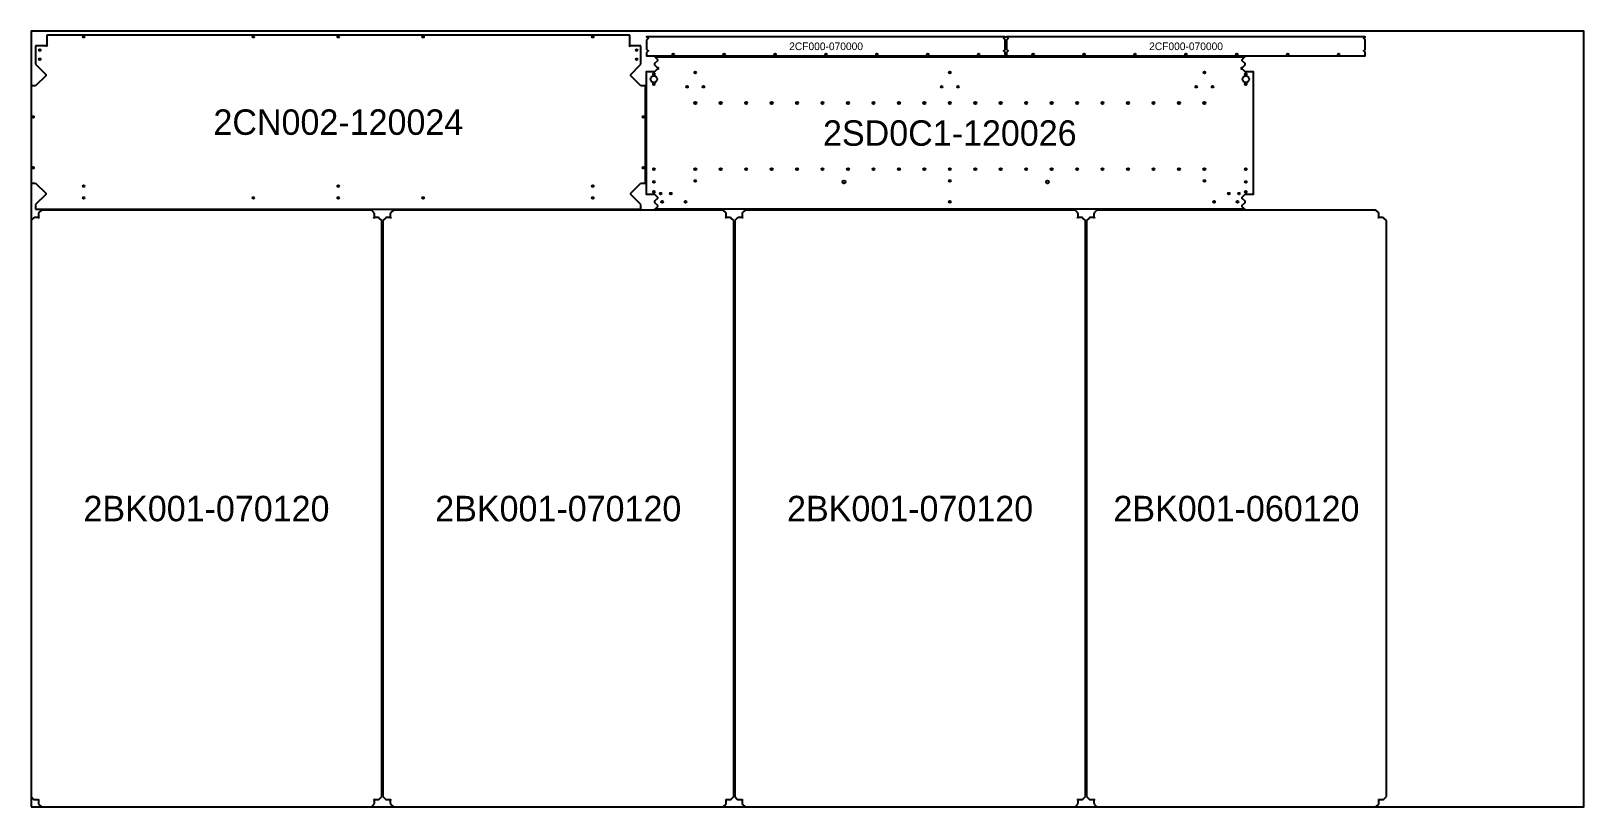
# Model space of a CAD drawing. Header units: millimetres. Extents: x 0 to 3050, y 0 to 1525.
import ezdxf
from ezdxf.enums import TextEntityAlignment as Align

# ---------------------------------------------------------------- set-up
doc = ezdxf.new("R2010")
doc.units = ezdxf.units.MM
for name, color, linetype in [('INTERIOR_PROFILES', 7, 'Continuous'), ('OUTER_PROFILES', 7, 'Continuous'), ('PART_LABELS', 7, 'Continuous'), ('SHEET_BORDER', 7, 'Continuous')]:
    doc.layers.add(name, color=color, linetype=linetype)

msp = doc.modelspace()

# ---------------------------------------------------------------- linework, layer by layer
at = {"layer": 'INTERIOR_PROFILES'}
for centre, radius in [((1261.262, 1479), 1.7), ((1361.262, 1479), 1.7), ((1461.262, 1479), 1.7), ((1561.262, 1479), 1.7), ((1661.262, 1479), 1.7), ((1761.262, 1479), 1.7), ((1861.262, 1479), 1.7), ((1968.262, 1479), 1.7), ((2068.262, 1479), 1.7), ((2168.262, 1479), 1.7), ((2268.262, 1479), 1.7), ((2368.262, 1479), 1.7), ((2468.262, 1479), 1.7), ((2568.262, 1479), 1.7), ((1223.262, 1430.274), 6.5), ((1223.262, 1440.024), 1.7), ((1304.524, 1443.524), 1.7), ((1804.524, 1443.524), 1.7), ((2304.524, 1443.524), 1.7), ((2385.786, 1430.274), 6.5), ((2385.786, 1440.024), 1.7), ((1223.262, 1420.524), 1.7), ((1288.524, 1415.524), 1.7), ((1320.524, 1415.524), 1.7), ((1788.524, 1415.524), 1.7), ((1820.524, 1415.524), 1.7), ((2288.524, 1415.524), 1.7), ((2320.524, 1415.524), 1.7), ((2385.786, 1420.524), 1.7), ((1304.524, 1383.524), 2.117), ((1354.524, 1383.524), 2.117), ((1404.524, 1383.524), 2.117), ((1454.524, 1383.524), 2.117), ((1504.524, 1383.524), 2.117), ((1554.524, 1383.524), 2.117), ((1604.524, 1383.524), 2.117), ((1654.524, 1383.524), 2.117), ((1704.524, 1383.524), 2.117), ((1754.524, 1383.524), 2.117), ((1804.524, 1383.524), 2.117), ((1854.524, 1383.524), 2.117), ((1904.524, 1383.524), 2.117), ((1954.524, 1383.524), 2.117), ((2004.524, 1383.524), 2.117), ((2054.524, 1383.524), 2.117), ((2104.524, 1383.524), 2.117), ((2154.524, 1383.524), 2.117), ((2204.524, 1383.524), 2.117), ((2254.524, 1383.524), 2.117), ((2304.524, 1383.524), 2.117), ((1223.262, 1253.524), 1.7), ((1304.524, 1253.524), 2.117), ((1354.524, 1253.524), 2.117), ((1404.524, 1253.524), 2.117), ((1454.524, 1253.524), 2.117), ((1504.524, 1253.524), 2.117), ((1554.524, 1253.524), 2.117), ((1604.524, 1253.524), 2.117), ((1654.524, 1253.524), 2.117), ((1704.524, 1253.524), 2.117), ((1754.524, 1253.524), 2.117), ((1804.524, 1253.524), 2.117), ((1854.524, 1253.524), 2.117), ((1904.524, 1253.524), 2.117), ((1954.524, 1253.524), 2.117), ((2004.524, 1253.524), 2.117), ((2054.524, 1253.524), 2.117), ((2104.524, 1253.524), 2.117), ((2154.524, 1253.524), 2.117), ((2204.524, 1253.524), 2.117), ((2254.524, 1253.524), 2.117), ((2304.524, 1253.524), 2.117), ((2385.786, 1253.524), 1.7), ((1223.262, 1228.524), 1.7), ((1304.524, 1230.524), 1.7), ((1596.524, 1228.524), 3), ((1804.524, 1230.524), 1.7), ((1996.524, 1228.524), 3), ((2304.524, 1230.524), 1.7), ((2385.786, 1228.524), 1.7), ((1223.262, 1209.024), 1.7), ((1236.524, 1205.524), 1.7), ((1239.524, 1189.262), 1.7), ((1256.524, 1205.524), 1.7), ((1285.524, 1189.262), 1.7), ((1804.524, 1189.262), 1.7), ((2323.524, 1189.262), 1.7), ((2352.524, 1205.524), 1.7), ((2369.524, 1189.262), 1.7), ((2372.524, 1205.524), 1.7), ((2385.786, 1209.024), 1.7)]:
    msp.add_circle(centre, radius, dxfattribs=at)
at = {"layer": 'OUTER_PROFILES'}
for p, q in [((29, 1496.16), (9, 1496.16)), ((9, 1496.16), (9, 1459.595)), ((1175.898, 1516.786), (30.626, 1516.786)), ((30.626, 1516.786), (30.626, 1497.786)), ((31.333, 1495.524), (31.262, 1495.453)), ((1175.262, 1495.453), (1175.191, 1495.524)), ((1175.898, 1497.786), (1175.898, 1516.786)), ((1197.524, 1496.16), (1177.524, 1496.16)), ((1197.524, 1459.595), (1197.524, 1496.16)), ((9, 1459.595), (29.495, 1439.1)), ((29.495, 1437.686), (9, 1417.191)), ((1177.029, 1439.1), (1197.524, 1459.595)), ((1197.524, 1417.191), (1177.029, 1437.686)), ((9, 1417.191), (0, 1417.191)), ((0, 1417.191), (0, 1226.333)), ((1206.524, 1417.191), (1197.524, 1417.191)), ((1206.524, 1226.333), (1206.524, 1417.191)), ((0, 1226.333), (9, 1226.333)), ((9, 1226.333), (29.495, 1205.838)), ((1177.029, 1205.838), (1197.524, 1226.333)), ((1197.524, 1226.333), (1206.524, 1226.333)), ((29.495, 1204.424), (9, 1183.929)), ((1197.524, 1183.929), (1177.029, 1204.424)), ((9, 1183.929), (9, 1175)), ((9, 1175), (1197.524, 1175)), ((14.547, 1165.786), (14.547, 1159.786)), ((20.547, 1173.048), (15.547, 1168.048)), ((668.405, 1173.048), (20.547, 1173.048)), ((673.405, 1168.048), (668.405, 1173.048)), ((674.405, 1159.786), (674.405, 1165.786)), ((705.547, 1165.786), (705.547, 1159.786)), ((711.547, 1173.048), (706.547, 1168.048)), ((1359.405, 1173.048), (711.547, 1173.048)), ((1197.524, 1175), (1197.524, 1183.929)), ((1364.405, 1168.048), (1359.405, 1173.048)), ((1365.405, 1159.786), (1365.405, 1165.786)), ((1396.547, 1165.786), (1396.547, 1159.786)), ((1402.547, 1173.048), (1397.547, 1168.048)), ((2050.405, 1173.048), (1402.547, 1173.048)), ((2055.405, 1168.048), (2050.405, 1173.048)), ((2056.405, 1159.786), (2056.405, 1165.786)), ((2087.547, 1165.786), (2087.547, 1159.786)), ((2093.547, 1173.048), (2088.547, 1168.048)), ((2641.405, 1173.048), (2093.547, 1173.048)), ((2646.405, 1168.048), (2641.405, 1173.048)), ((2647.405, 1159.786), (2647.405, 1165.786)), ((4.952, 1157.453), (-0.048, 1152.453)), ((-0.048, 1152.453), (-0.048, 20.595)), ((13.214, 1158.453), (7.214, 1158.453)), ((15.547, 1157.524), (15.476, 1157.453)), ((673.476, 1157.453), (673.405, 1157.524)), ((681.738, 1158.453), (675.738, 1158.453)), ((689, 1152.453), (684, 1157.453)), ((689, 20.595), (689, 1152.453)), ((695.952, 1157.453), (690.952, 1152.453)), ((690.952, 1152.453), (690.952, 20.595)), ((704.214, 1158.453), (698.214, 1158.453)), ((706.547, 1157.524), (706.476, 1157.453)), ((1364.476, 1157.453), (1364.405, 1157.524)), ((1372.738, 1158.453), (1366.738, 1158.453)), ((1380, 1152.453), (1375, 1157.453)), ((1380, 20.595), (1380, 1152.453)), ((1386.952, 1157.453), (1381.952, 1152.453)), ((1381.952, 1152.453), (1381.952, 20.595)), ((1395.214, 1158.453), (1389.214, 1158.453)), ((1397.547, 1157.524), (1397.476, 1157.453)), ((2055.476, 1157.453), (2055.405, 1157.524)), ((2063.738, 1158.453), (2057.738, 1158.453)), ((2071, 1152.453), (2066, 1157.453)), ((2071, 20.595), (2071, 1152.453)), ((2077.952, 1157.453), (2072.952, 1152.453)), ((2072.952, 1152.453), (2072.952, 20.595)), ((2086.214, 1158.453), (2080.214, 1158.453)), ((2088.547, 1157.524), (2088.476, 1157.453)), ((2646.476, 1157.453), (2646.405, 1157.524)), ((2654.738, 1158.453), (2648.738, 1158.453)), ((2662, 1152.453), (2657, 1157.453)), ((2662, 20.595), (2662, 1152.453)), ((-0.048, 20.595), (4.952, 15.595)), ((7.214, 14.595), (13.214, 14.595)), ((14.547, 13.262), (14.547, 7.262)), ((15.476, 15.595), (15.547, 15.524)), ((15.547, 5), (20.547, 0)), ((20.547, 0), (668.405, 0)), ((668.405, 0), (673.405, 5)), ((673.405, 15.524), (673.476, 15.595)), ((674.405, 7.262), (674.405, 13.262)), ((675.738, 14.595), (681.738, 14.595)), ((684, 15.595), (689, 20.595)), ((690.952, 20.595), (695.952, 15.595)), ((698.214, 14.595), (704.214, 14.595)), ((705.547, 13.262), (705.547, 7.262)), ((706.476, 15.595), (706.547, 15.524)), ((706.547, 5), (711.547, 0)), ((711.547, 0), (1359.405, 0)), ((1359.405, 0), (1364.405, 5)), ((1364.405, 15.524), (1364.476, 15.595)), ((1365.405, 7.262), (1365.405, 13.262)), ((1366.738, 14.595), (1372.738, 14.595)), ((1375, 15.595), (1380, 20.595)), ((1381.952, 20.595), (1386.952, 15.595)), ((1389.214, 14.595), (1395.214, 14.595)), ((1396.547, 13.262), (1396.547, 7.262)), ((1397.476, 15.595), (1397.547, 15.524)), ((1397.547, 5), (1402.547, 0)), ((1402.547, 0), (2050.405, 0)), ((2050.405, 0), (2055.405, 5)), ((2055.405, 15.524), (2055.476, 15.595)), ((2056.405, 7.262), (2056.405, 13.262)), ((2057.738, 14.595), (2063.738, 14.595)), ((2066, 15.595), (2071, 20.595)), ((2072.952, 20.595), (2077.952, 15.595)), ((2080.214, 14.595), (2086.214, 14.595)), ((2087.547, 13.262), (2087.547, 7.262)), ((2088.476, 15.595), (2088.547, 15.524)), ((2088.547, 5), (2093.547, 0)), ((2093.547, 0), (2641.405, 0)), ((2641.405, 0), (2646.405, 5)), ((2646.405, 15.524), (2646.476, 15.595)), ((2647.405, 7.262), (2647.405, 13.262)), ((2648.738, 14.595), (2654.738, 14.595)), ((2657, 15.595), (2662, 20.595))]:
    msp.add_line(p, q, dxfattribs=at)
for points in [[(1209, 1482.929), (1209, 1476), (1913.524, 1476), (1913.524, 1482.929), (1911.029, 1485.424, -0.414214), (1911.029, 1486.838), (1913.524, 1489.333), (1913.524, 1507.191), (1911.029, 1509.686, -0.414214), (1911.029, 1511.1), (1913.453, 1513.524), (1209.071, 1513.524), (1211.495, 1511.1, -0.414214), (1211.495, 1509.686), (1209, 1507.191), (1209, 1489.333), (1211.495, 1486.838, -0.414214), (1211.495, 1485.424)], [(1916, 1482.929), (1916, 1476), (2620.524, 1476), (2620.524, 1482.929), (2618.029, 1485.424, -0.414214), (2618.029, 1486.838), (2620.524, 1489.333), (2620.524, 1507.191), (2618.029, 1509.686, -0.414214), (2618.029, 1511.1), (2620.453, 1513.524), (1916.071, 1513.524), (1918.495, 1511.1, -0.414214), (1918.495, 1509.686), (1916, 1507.191), (1916, 1489.333), (1918.495, 1486.838, -0.414214), (1918.495, 1485.424)], [(1230.757, 1181.838), (1225.262, 1187.333), (1225.262, 1191.191), (1230.757, 1196.686, 0.414214), (1230.757, 1198.1), (1225.262, 1203.595), (1216.262, 1203.595), (1209, 1203.595), (1209, 1445.453), (1225.262, 1445.453), (1230.262, 1450.453), (1232.524, 1450.524), (1232.524, 1452.786), (1230.262, 1452.857), (1225.262, 1457.857), (1225.262, 1461.715), (1230.757, 1467.21, 0.414214), (1230.757, 1468.624), (1225.333, 1474.048), (2383.715, 1474.048), (2378.291, 1468.624, 0.414214), (2378.291, 1467.21), (2383.786, 1461.715), (2383.786, 1457.857), (2378.786, 1452.857), (2376.524, 1452.786), (2376.524, 1450.524), (2378.786, 1450.453), (2383.786, 1445.453), (2400.048, 1445.453), (2400.048, 1203.595), (2395.048, 1203.595), (2383.786, 1203.595), (2381.286, 1201.095), (2378.291, 1198.1, 0.414214), (2378.291, 1196.686), (2383.786, 1191.191), (2383.786, 1187.333), (2378.291, 1181.838, 0.414214), (2378.291, 1180.424), (2383.715, 1175), (2376.524, 1175), (1230.262, 1175), (1225.333, 1175), (1230.757, 1180.424, 0.414214)]]:
    msp.add_lwpolyline(points, format="xyb", close=True, dxfattribs=at)
for centre in [(103.262, 1513.786), (436.595, 1513.786), (603.262, 1513.786), (769.929, 1513.786), (1103.262, 1513.786), (17, 1487.524), (17, 1469.524), (1189.524, 1487.524), (1189.524, 1469.524), (4, 1356.262), (1202.524, 1356.262), (4, 1256.262), (1202.524, 1256.262), (103.262, 1220.262), (603.262, 1220.262), (1103.262, 1220.262), (103.262, 1197), (436.595, 1197), (603.262, 1197), (769.929, 1197), (1103.262, 1197)]:
    msp.add_circle(centre, 1.7, dxfattribs=at)
for centre, start, end in [((28.787, 1438.393), 315, 45), ((1177.736, 1438.393), 135, 225), ((28.787, 1205.131), 315, 45), ((1177.736, 1205.131), 135, 225)]:
    msp.add_arc(centre, 1, start, end, dxfattribs=at)
for points in [[(29, 1496.16), (29.743, 1496.16), (30.437, 1495.698), (31.104, 1495.235)], [(31.104, 1495.235), (31.157, 1495.307), (31.209, 1495.38), (31.262, 1495.453)], [(31.333, 1495.524), (31.402, 1495.624), (31.472, 1495.724), (31.54, 1495.824)], [(1174.984, 1495.824), (1175.052, 1495.724), (1175.122, 1495.624), (1175.191, 1495.524)], [(1175.262, 1495.453), (1175.314, 1495.38), (1175.367, 1495.307), (1175.419, 1495.235)], [(1175.419, 1495.235), (1176.087, 1495.698), (1176.78, 1496.16), (1177.524, 1496.16)]]:
    msp.add_open_spline(points, degree=3, dxfattribs=at)
for points, knots in [([(30.626, 1497.786), (30.626, 1497.177), (30.955, 1496.682), (31.323, 1496.139), (31.394, 1496.035), (31.466, 1495.93), (31.54, 1495.824)], [0, 0, 0, 0, 0.126943, 0.126943, 0.126943, 0.151272, 0.151272, 0.151272, 0.151272]), ([(1174.984, 1495.824), (1175.338, 1496.334), (1175.67, 1496.806), (1175.822, 1497.303), (1175.869, 1497.456), (1175.898, 1497.619), (1175.898, 1497.786)], [0.001892, 0.001892, 0.001892, 0.001892, 0.152165, 0.152165, 0.152165, 0.198521, 0.198521, 0.198521, 0.198521]), ([(15.547, 1168.048), (15.056, 1167.341), (14.6, 1166.634), (14.552, 1165.927), (14.548, 1165.88), (14.547, 1165.833), (14.547, 1165.786)], [1.570796, 1.570796, 1.570796, 1.570796, 3.043762, 3.043762, 3.043762, 3.141593, 3.141593, 3.141593, 3.141593]), ([(14.547, 1159.786), (14.547, 1159.079), (14.961, 1158.372), (15.449, 1157.665), (15.482, 1157.618), (15.514, 1157.571), (15.547, 1157.524)], [-3.141593, -3.141593, -3.141593, -3.141593, -1.668627, -1.668627, -1.668627, -1.570796, -1.570796, -1.570796, -1.570796]), ([(674.405, 1165.786), (674.405, 1165.833), (674.404, 1165.88), (674.401, 1165.927), (674.353, 1166.634), (673.896, 1167.341), (673.405, 1168.048)], [-3.141593, -3.141593, -3.141593, -3.141593, -3.043762, -3.043762, -3.043762, -1.570796, -1.570796, -1.570796, -1.570796]), ([(673.405, 1157.524), (673.438, 1157.571), (673.471, 1157.618), (673.503, 1157.665), (673.992, 1158.372), (674.405, 1159.079), (674.405, 1159.786)], [1.570796, 1.570796, 1.570796, 1.570796, 1.668627, 1.668627, 1.668627, 3.141593, 3.141593, 3.141593, 3.141593]), ([(706.547, 1168.048), (706.056, 1167.341), (705.6, 1166.634), (705.552, 1165.927), (705.548, 1165.88), (705.547, 1165.833), (705.547, 1165.786)], [1.570796, 1.570796, 1.570796, 1.570796, 3.043762, 3.043762, 3.043762, 3.141593, 3.141593, 3.141593, 3.141593]), ([(705.547, 1159.786), (705.547, 1159.079), (705.961, 1158.372), (706.449, 1157.665), (706.482, 1157.618), (706.514, 1157.571), (706.547, 1157.524)], [-3.141593, -3.141593, -3.141593, -3.141593, -1.668627, -1.668627, -1.668627, -1.570796, -1.570796, -1.570796, -1.570796]), ([(1365.405, 1165.786), (1365.405, 1165.833), (1365.404, 1165.88), (1365.401, 1165.927), (1365.353, 1166.634), (1364.896, 1167.341), (1364.405, 1168.048)], [-3.141593, -3.141593, -3.141593, -3.141593, -3.043762, -3.043762, -3.043762, -1.570796, -1.570796, -1.570796, -1.570796]), ([(1364.405, 1157.524), (1364.438, 1157.571), (1364.471, 1157.618), (1364.503, 1157.665), (1364.992, 1158.372), (1365.405, 1159.079), (1365.405, 1159.786)], [1.570796, 1.570796, 1.570796, 1.570796, 1.668627, 1.668627, 1.668627, 3.141593, 3.141593, 3.141593, 3.141593]), ([(1397.547, 1168.048), (1397.056, 1167.341), (1396.6, 1166.634), (1396.552, 1165.927), (1396.548, 1165.88), (1396.547, 1165.833), (1396.547, 1165.786)], [1.570796, 1.570796, 1.570796, 1.570796, 3.043762, 3.043762, 3.043762, 3.141593, 3.141593, 3.141593, 3.141593]), ([(1396.547, 1159.786), (1396.547, 1159.079), (1396.961, 1158.372), (1397.449, 1157.665), (1397.482, 1157.618), (1397.514, 1157.571), (1397.547, 1157.524)], [-3.141593, -3.141593, -3.141593, -3.141593, -1.668627, -1.668627, -1.668627, -1.570796, -1.570796, -1.570796, -1.570796]), ([(2056.405, 1165.786), (2056.405, 1165.833), (2056.404, 1165.88), (2056.401, 1165.927), (2056.353, 1166.634), (2055.896, 1167.341), (2055.405, 1168.048)], [-3.141593, -3.141593, -3.141593, -3.141593, -3.043762, -3.043762, -3.043762, -1.570796, -1.570796, -1.570796, -1.570796]), ([(2055.405, 1157.524), (2055.438, 1157.571), (2055.471, 1157.618), (2055.503, 1157.665), (2055.992, 1158.372), (2056.405, 1159.079), (2056.405, 1159.786)], [1.570796, 1.570796, 1.570796, 1.570796, 1.668627, 1.668627, 1.668627, 3.141593, 3.141593, 3.141593, 3.141593]), ([(2088.547, 1168.048), (2088.056, 1167.341), (2087.6, 1166.634), (2087.552, 1165.927), (2087.548, 1165.88), (2087.547, 1165.833), (2087.547, 1165.786)], [1.570796, 1.570796, 1.570796, 1.570796, 3.043762, 3.043762, 3.043762, 3.141593, 3.141593, 3.141593, 3.141593]), ([(2087.547, 1159.786), (2087.547, 1159.079), (2087.961, 1158.372), (2088.449, 1157.665), (2088.482, 1157.618), (2088.514, 1157.571), (2088.547, 1157.524)], [-3.141593, -3.141593, -3.141593, -3.141593, -1.668627, -1.668627, -1.668627, -1.570796, -1.570796, -1.570796, -1.570796]), ([(2647.405, 1165.786), (2647.405, 1165.833), (2647.404, 1165.88), (2647.401, 1165.927), (2647.353, 1166.634), (2646.896, 1167.341), (2646.405, 1168.048)], [-3.141593, -3.141593, -3.141593, -3.141593, -3.043762, -3.043762, -3.043762, -1.570796, -1.570796, -1.570796, -1.570796]), ([(2646.405, 1157.524), (2646.438, 1157.571), (2646.471, 1157.618), (2646.503, 1157.665), (2646.992, 1158.372), (2647.405, 1159.079), (2647.405, 1159.786)], [1.570796, 1.570796, 1.570796, 1.570796, 1.668627, 1.668627, 1.668627, 3.141593, 3.141593, 3.141593, 3.141593]), ([(7.214, 1158.453), (7.167, 1158.453), (7.12, 1158.452), (7.073, 1158.448), (6.366, 1158.4), (5.659, 1157.944), (4.952, 1157.453)], [-3.141593, -3.141593, -3.141593, -3.141593, -3.043762, -3.043762, -3.043762, -1.570796, -1.570796, -1.570796, -1.570796]), ([(15.476, 1157.453), (15.429, 1157.486), (15.382, 1157.518), (15.335, 1157.551), (14.628, 1158.039), (13.921, 1158.453), (13.214, 1158.453)], [1.570796, 1.570796, 1.570796, 1.570796, 1.668627, 1.668627, 1.668627, 3.141593, 3.141593, 3.141593, 3.141593]), ([(675.738, 1158.453), (675.031, 1158.453), (674.324, 1158.039), (673.617, 1157.551), (673.57, 1157.518), (673.523, 1157.486), (673.476, 1157.453)], [-3.141593, -3.141593, -3.141593, -3.141593, -1.668627, -1.668627, -1.668627, -1.570796, -1.570796, -1.570796, -1.570796]), ([(684, 1157.453), (683.293, 1157.944), (682.586, 1158.4), (681.879, 1158.448), (681.832, 1158.452), (681.785, 1158.453), (681.738, 1158.453)], [1.570796, 1.570796, 1.570796, 1.570796, 3.043762, 3.043762, 3.043762, 3.141593, 3.141593, 3.141593, 3.141593]), ([(698.214, 1158.453), (698.167, 1158.453), (698.12, 1158.452), (698.073, 1158.448), (697.366, 1158.4), (696.659, 1157.944), (695.952, 1157.453)], [-3.141593, -3.141593, -3.141593, -3.141593, -3.043762, -3.043762, -3.043762, -1.570796, -1.570796, -1.570796, -1.570796]), ([(706.476, 1157.453), (706.429, 1157.486), (706.382, 1157.518), (706.335, 1157.551), (705.628, 1158.039), (704.921, 1158.453), (704.214, 1158.453)], [1.570796, 1.570796, 1.570796, 1.570796, 1.668627, 1.668627, 1.668627, 3.141593, 3.141593, 3.141593, 3.141593]), ([(1366.738, 1158.453), (1366.031, 1158.453), (1365.324, 1158.039), (1364.617, 1157.551), (1364.57, 1157.518), (1364.523, 1157.486), (1364.476, 1157.453)], [-3.141593, -3.141593, -3.141593, -3.141593, -1.668627, -1.668627, -1.668627, -1.570796, -1.570796, -1.570796, -1.570796]), ([(1375, 1157.453), (1374.293, 1157.944), (1373.586, 1158.4), (1372.879, 1158.448), (1372.832, 1158.452), (1372.785, 1158.453), (1372.738, 1158.453)], [1.570796, 1.570796, 1.570796, 1.570796, 3.043762, 3.043762, 3.043762, 3.141593, 3.141593, 3.141593, 3.141593]), ([(1389.214, 1158.453), (1389.167, 1158.453), (1389.12, 1158.452), (1389.073, 1158.448), (1388.366, 1158.4), (1387.659, 1157.944), (1386.952, 1157.453)], [-3.141593, -3.141593, -3.141593, -3.141593, -3.043762, -3.043762, -3.043762, -1.570796, -1.570796, -1.570796, -1.570796]), ([(1397.476, 1157.453), (1397.429, 1157.486), (1397.382, 1157.518), (1397.335, 1157.551), (1396.628, 1158.039), (1395.921, 1158.453), (1395.214, 1158.453)], [1.570796, 1.570796, 1.570796, 1.570796, 1.668627, 1.668627, 1.668627, 3.141593, 3.141593, 3.141593, 3.141593]), ([(2057.738, 1158.453), (2057.031, 1158.453), (2056.324, 1158.039), (2055.617, 1157.551), (2055.57, 1157.518), (2055.523, 1157.486), (2055.476, 1157.453)], [-3.141593, -3.141593, -3.141593, -3.141593, -1.668627, -1.668627, -1.668627, -1.570796, -1.570796, -1.570796, -1.570796]), ([(2066, 1157.453), (2065.293, 1157.944), (2064.586, 1158.4), (2063.879, 1158.448), (2063.832, 1158.452), (2063.785, 1158.453), (2063.738, 1158.453)], [1.570796, 1.570796, 1.570796, 1.570796, 3.043762, 3.043762, 3.043762, 3.141593, 3.141593, 3.141593, 3.141593]), ([(2080.214, 1158.453), (2080.167, 1158.453), (2080.12, 1158.452), (2080.073, 1158.448), (2079.366, 1158.4), (2078.659, 1157.944), (2077.952, 1157.453)], [-3.141593, -3.141593, -3.141593, -3.141593, -3.043762, -3.043762, -3.043762, -1.570796, -1.570796, -1.570796, -1.570796]), ([(2088.476, 1157.453), (2088.429, 1157.486), (2088.382, 1157.518), (2088.335, 1157.551), (2087.628, 1158.039), (2086.921, 1158.453), (2086.214, 1158.453)], [1.570796, 1.570796, 1.570796, 1.570796, 1.668627, 1.668627, 1.668627, 3.141593, 3.141593, 3.141593, 3.141593]), ([(2648.738, 1158.453), (2648.031, 1158.453), (2647.324, 1158.039), (2646.617, 1157.551), (2646.57, 1157.518), (2646.523, 1157.486), (2646.476, 1157.453)], [-3.141593, -3.141593, -3.141593, -3.141593, -1.668627, -1.668627, -1.668627, -1.570796, -1.570796, -1.570796, -1.570796]), ([(2657, 1157.453), (2656.293, 1157.944), (2655.586, 1158.4), (2654.879, 1158.448), (2654.832, 1158.452), (2654.785, 1158.453), (2654.738, 1158.453)], [1.570796, 1.570796, 1.570796, 1.570796, 3.043762, 3.043762, 3.043762, 3.141593, 3.141593, 3.141593, 3.141593]), ([(4.952, 15.595), (5.659, 15.104), (6.366, 14.647), (7.073, 14.599), (7.12, 14.596), (7.167, 14.595), (7.214, 14.595)], [1.570796, 1.570796, 1.570796, 1.570796, 3.043762, 3.043762, 3.043762, 3.141593, 3.141593, 3.141593, 3.141593]), ([(13.214, 14.595), (13.921, 14.595), (14.628, 15.008), (15.335, 15.497), (15.382, 15.529), (15.429, 15.562), (15.476, 15.595)], [-3.141593, -3.141593, -3.141593, -3.141593, -1.668627, -1.668627, -1.668627, -1.570796, -1.570796, -1.570796, -1.570796]), ([(15.547, 15.524), (15.514, 15.477), (15.482, 15.43), (15.449, 15.383), (14.961, 14.676), (14.547, 13.969), (14.547, 13.262)], [1.570796, 1.570796, 1.570796, 1.570796, 1.668627, 1.668627, 1.668627, 3.141593, 3.141593, 3.141593, 3.141593]), ([(14.547, 7.262), (14.547, 7.215), (14.548, 7.168), (14.552, 7.121), (14.6, 6.414), (15.056, 5.707), (15.547, 5)], [-3.141593, -3.141593, -3.141593, -3.141593, -3.043762, -3.043762, -3.043762, -1.570796, -1.570796, -1.570796, -1.570796]), ([(674.405, 13.262), (674.405, 13.969), (673.992, 14.676), (673.503, 15.383), (673.471, 15.43), (673.438, 15.477), (673.405, 15.524)], [-3.141593, -3.141593, -3.141593, -3.141593, -1.668627, -1.668627, -1.668627, -1.570796, -1.570796, -1.570796, -1.570796]), ([(673.405, 5), (673.896, 5.707), (674.353, 6.414), (674.401, 7.121), (674.404, 7.168), (674.405, 7.215), (674.405, 7.262)], [1.570796, 1.570796, 1.570796, 1.570796, 3.043762, 3.043762, 3.043762, 3.141593, 3.141593, 3.141593, 3.141593]), ([(673.476, 15.595), (673.523, 15.562), (673.57, 15.529), (673.617, 15.497), (674.324, 15.008), (675.031, 14.595), (675.738, 14.595)], [1.570796, 1.570796, 1.570796, 1.570796, 1.668627, 1.668627, 1.668627, 3.141593, 3.141593, 3.141593, 3.141593]), ([(681.738, 14.595), (681.785, 14.595), (681.832, 14.596), (681.879, 14.599), (682.586, 14.647), (683.293, 15.104), (684, 15.595)], [-3.141593, -3.141593, -3.141593, -3.141593, -3.043762, -3.043762, -3.043762, -1.570796, -1.570796, -1.570796, -1.570796]), ([(695.952, 15.595), (696.659, 15.104), (697.366, 14.647), (698.073, 14.599), (698.12, 14.596), (698.167, 14.595), (698.214, 14.595)], [1.570796, 1.570796, 1.570796, 1.570796, 3.043762, 3.043762, 3.043762, 3.141593, 3.141593, 3.141593, 3.141593]), ([(704.214, 14.595), (704.921, 14.595), (705.628, 15.008), (706.335, 15.497), (706.382, 15.529), (706.429, 15.562), (706.476, 15.595)], [-3.141593, -3.141593, -3.141593, -3.141593, -1.668627, -1.668627, -1.668627, -1.570796, -1.570796, -1.570796, -1.570796]), ([(706.547, 15.524), (706.514, 15.477), (706.482, 15.43), (706.449, 15.383), (705.961, 14.676), (705.547, 13.969), (705.547, 13.262)], [1.570796, 1.570796, 1.570796, 1.570796, 1.668627, 1.668627, 1.668627, 3.141593, 3.141593, 3.141593, 3.141593]), ([(705.547, 7.262), (705.547, 7.215), (705.548, 7.168), (705.552, 7.121), (705.6, 6.414), (706.056, 5.707), (706.547, 5)], [-3.141593, -3.141593, -3.141593, -3.141593, -3.043762, -3.043762, -3.043762, -1.570796, -1.570796, -1.570796, -1.570796]), ([(1365.405, 13.262), (1365.405, 13.969), (1364.992, 14.676), (1364.503, 15.383), (1364.471, 15.43), (1364.438, 15.477), (1364.405, 15.524)], [-3.141593, -3.141593, -3.141593, -3.141593, -1.668627, -1.668627, -1.668627, -1.570796, -1.570796, -1.570796, -1.570796]), ([(1364.405, 5), (1364.896, 5.707), (1365.353, 6.414), (1365.401, 7.121), (1365.404, 7.168), (1365.405, 7.215), (1365.405, 7.262)], [1.570796, 1.570796, 1.570796, 1.570796, 3.043762, 3.043762, 3.043762, 3.141593, 3.141593, 3.141593, 3.141593]), ([(1364.476, 15.595), (1364.523, 15.562), (1364.57, 15.529), (1364.617, 15.497), (1365.324, 15.008), (1366.031, 14.595), (1366.738, 14.595)], [1.570796, 1.570796, 1.570796, 1.570796, 1.668627, 1.668627, 1.668627, 3.141593, 3.141593, 3.141593, 3.141593]), ([(1372.738, 14.595), (1372.785, 14.595), (1372.832, 14.596), (1372.879, 14.599), (1373.586, 14.647), (1374.293, 15.104), (1375, 15.595)], [-3.141593, -3.141593, -3.141593, -3.141593, -3.043762, -3.043762, -3.043762, -1.570796, -1.570796, -1.570796, -1.570796]), ([(1386.952, 15.595), (1387.659, 15.104), (1388.366, 14.647), (1389.073, 14.599), (1389.12, 14.596), (1389.167, 14.595), (1389.214, 14.595)], [1.570796, 1.570796, 1.570796, 1.570796, 3.043762, 3.043762, 3.043762, 3.141593, 3.141593, 3.141593, 3.141593]), ([(1395.214, 14.595), (1395.921, 14.595), (1396.628, 15.008), (1397.335, 15.497), (1397.382, 15.529), (1397.429, 15.562), (1397.476, 15.595)], [-3.141593, -3.141593, -3.141593, -3.141593, -1.668627, -1.668627, -1.668627, -1.570796, -1.570796, -1.570796, -1.570796]), ([(1397.547, 15.524), (1397.514, 15.477), (1397.482, 15.43), (1397.449, 15.383), (1396.961, 14.676), (1396.547, 13.969), (1396.547, 13.262)], [1.570796, 1.570796, 1.570796, 1.570796, 1.668627, 1.668627, 1.668627, 3.141593, 3.141593, 3.141593, 3.141593]), ([(1396.547, 7.262), (1396.547, 7.215), (1396.548, 7.168), (1396.552, 7.121), (1396.6, 6.414), (1397.056, 5.707), (1397.547, 5)], [-3.141593, -3.141593, -3.141593, -3.141593, -3.043762, -3.043762, -3.043762, -1.570796, -1.570796, -1.570796, -1.570796]), ([(2056.405, 13.262), (2056.405, 13.969), (2055.992, 14.676), (2055.503, 15.383), (2055.471, 15.43), (2055.438, 15.477), (2055.405, 15.524)], [-3.141593, -3.141593, -3.141593, -3.141593, -1.668627, -1.668627, -1.668627, -1.570796, -1.570796, -1.570796, -1.570796]), ([(2055.405, 5), (2055.896, 5.707), (2056.353, 6.414), (2056.401, 7.121), (2056.404, 7.168), (2056.405, 7.215), (2056.405, 7.262)], [1.570796, 1.570796, 1.570796, 1.570796, 3.043762, 3.043762, 3.043762, 3.141593, 3.141593, 3.141593, 3.141593]), ([(2055.476, 15.595), (2055.523, 15.562), (2055.57, 15.529), (2055.617, 15.497), (2056.324, 15.008), (2057.031, 14.595), (2057.738, 14.595)], [1.570796, 1.570796, 1.570796, 1.570796, 1.668627, 1.668627, 1.668627, 3.141593, 3.141593, 3.141593, 3.141593]), ([(2063.738, 14.595), (2063.785, 14.595), (2063.832, 14.596), (2063.879, 14.599), (2064.586, 14.647), (2065.293, 15.104), (2066, 15.595)], [-3.141593, -3.141593, -3.141593, -3.141593, -3.043762, -3.043762, -3.043762, -1.570796, -1.570796, -1.570796, -1.570796]), ([(2077.952, 15.595), (2078.659, 15.104), (2079.366, 14.647), (2080.073, 14.599), (2080.12, 14.596), (2080.167, 14.595), (2080.214, 14.595)], [1.570796, 1.570796, 1.570796, 1.570796, 3.043762, 3.043762, 3.043762, 3.141593, 3.141593, 3.141593, 3.141593]), ([(2086.214, 14.595), (2086.921, 14.595), (2087.628, 15.008), (2088.335, 15.497), (2088.382, 15.529), (2088.429, 15.562), (2088.476, 15.595)], [-3.141593, -3.141593, -3.141593, -3.141593, -1.668627, -1.668627, -1.668627, -1.570796, -1.570796, -1.570796, -1.570796]), ([(2088.547, 15.524), (2088.514, 15.477), (2088.482, 15.43), (2088.449, 15.383), (2087.961, 14.676), (2087.547, 13.969), (2087.547, 13.262)], [1.570796, 1.570796, 1.570796, 1.570796, 1.668627, 1.668627, 1.668627, 3.141593, 3.141593, 3.141593, 3.141593]), ([(2087.547, 7.262), (2087.547, 7.215), (2087.548, 7.168), (2087.552, 7.121), (2087.6, 6.414), (2088.056, 5.707), (2088.547, 5)], [-3.141593, -3.141593, -3.141593, -3.141593, -3.043762, -3.043762, -3.043762, -1.570796, -1.570796, -1.570796, -1.570796]), ([(2647.405, 13.262), (2647.405, 13.969), (2646.992, 14.676), (2646.503, 15.383), (2646.471, 15.43), (2646.438, 15.477), (2646.405, 15.524)], [-3.141593, -3.141593, -3.141593, -3.141593, -1.668627, -1.668627, -1.668627, -1.570796, -1.570796, -1.570796, -1.570796]), ([(2646.405, 5), (2646.896, 5.707), (2647.353, 6.414), (2647.401, 7.121), (2647.404, 7.168), (2647.405, 7.215), (2647.405, 7.262)], [1.570796, 1.570796, 1.570796, 1.570796, 3.043762, 3.043762, 3.043762, 3.141593, 3.141593, 3.141593, 3.141593]), ([(2646.476, 15.595), (2646.523, 15.562), (2646.57, 15.529), (2646.617, 15.497), (2647.324, 15.008), (2648.031, 14.595), (2648.738, 14.595)], [1.570796, 1.570796, 1.570796, 1.570796, 1.668627, 1.668627, 1.668627, 3.141593, 3.141593, 3.141593, 3.141593]), ([(2654.738, 14.595), (2654.785, 14.595), (2654.832, 14.596), (2654.879, 14.599), (2655.586, 14.647), (2656.293, 15.104), (2657, 15.595)], [-3.141593, -3.141593, -3.141593, -3.141593, -3.043762, -3.043762, -3.043762, -1.570796, -1.570796, -1.570796, -1.570796])]:
    msp.add_open_spline(points, degree=3, knots=knots, dxfattribs=at)
at = {"layer": 'SHEET_BORDER'}
msp.add_lwpolyline([(0, 0), (3050, 0), (3050, 1525), (0, 1525), (0, 0)], close=True, dxfattribs=at)

# ---------------------------------------------------------------- texts
at = {"layer": 'PART_LABELS'}
for s, height, p in [('2CF000-070000', 15, (1561.5, 1495)), ('2CF000-070000', 15, (2268.5, 1495)), ('2CN002-120024', 50, (603.5, 1346)), ('2SD0C1-120026', 50, (1804.5, 1324.5)), ('2BK001-070120', 50, (344.5, 586.5)), ('2BK001-070120', 50, (1035.5, 586.5)), ('2BK001-070120', 50, (1726.5, 586.5)), ('2BK001-060120', 50, (2367.5, 586.5))]:
    msp.add_text(s, height=height, dxfattribs=at).set_placement(p, align=Align.MIDDLE_CENTER)

doc.saveas('drawing.dxf')
